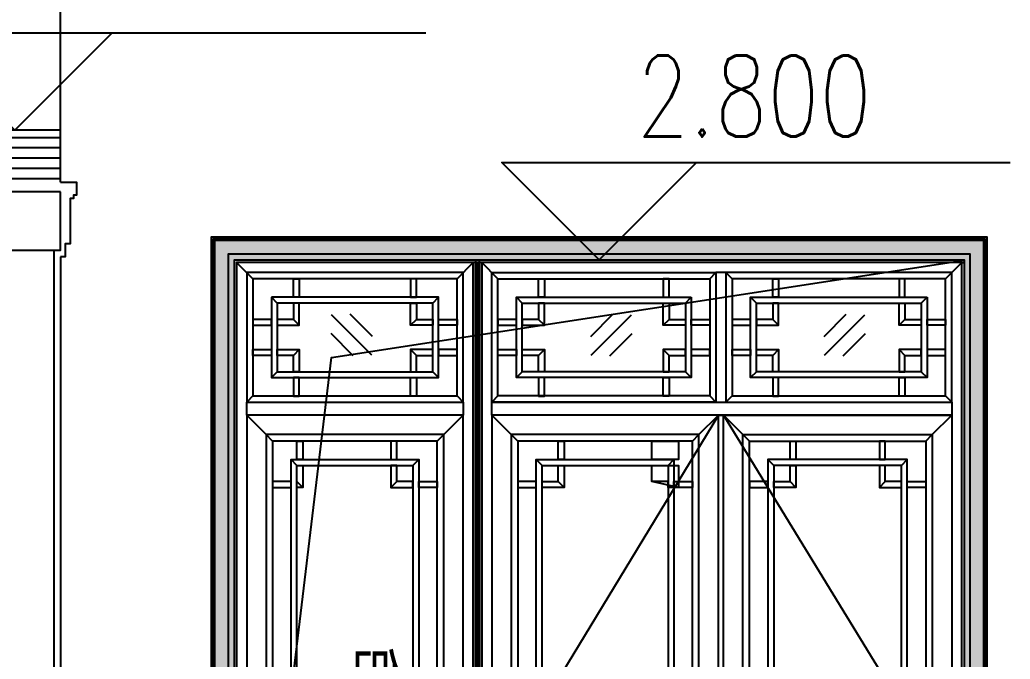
# Model space of a CAD drawing. Extents: x 296441 to 853063, y 459050 to 1117990.
# Drawn here: x 658513 to 661565, y 1055175 to 1057145 of the extents above; entities that cross this region are included whole.
import ezdxf
from ezdxf.enums import TextEntityAlignment as Align
from ezdxf.xclip import XClip

# ---------------------------------------------------------------- set-up
doc = ezdxf.new("R2010")
doc.units = 0
doc.header["$LTSCALE"] = 1000
doc.header["$XCLIPFRAME"] = 0
for name, pattern in [('CENTER-1', [10, 6.25, -1.25, 1.25, -1.25]), ('CENTER2', [28.574999999999996, 19.05, -3.174999999999999, 3.174999999999999, -3.174999999999999]), ('DASH', [0.35, 0.25, -0.1]), ('E4-ELEV-S$0$HIDDEN2', [4.762499999999999, 3.175, -1.5875])]:
    doc.linetypes.add(name, pattern=pattern)
for name, color, linetype in [('1.5铝板', 3, 'Continuous'), ('95', 95, 'Continuous'), ('A_ABOVE', 21, 'DASH'), ('E1-ELEV-S$0$A-ELEV-HEVY', 2, 'Continuous'), ('E1-ELEV-S$0$A-WALL', 1, 'Continuous'), ('E1-ELEV-S$0$A_FINISH', 54, 'Continuous'), ('E1-ELEV-S$0$A_H_251', 251, 'Continuous'), ('E1-ELEV-S$0$G-XREF', 2, 'Continuous'), ('E1-ELEV-S$0$J04$0$A-DETL-FNSH', 6, 'Continuous'), ('E1-ELEV-S$0$J04$0$A-SECT-STRU', 30, 'Continuous'), ('E1-TEXT-S$0$A-ANNO-LEVL', 3, 'Continuous'), ('E1-TEXT-S$0$A-ANNO-LEVL-TEXT', 255, 'Continuous'), ('E4-ELEV-S$0$A-ELEV-HDDN', 161, 'E4-ELEV-S$0$HIDDEN2'), ('E4-ELEV-S$0$A-ELEV-HEVY', 2, 'Continuous'), ('E4-ELEV-S$0$A-ELEV-XTHIN', 5, 'Continuous'), ('E4-ELEV-S$0$A-HOLE', 211, 'Continuous'), ('E4-ELEV-S$0$A-WALL', 1, 'Continuous'), ('E4-ELEV-S$0$A_FINISH', 54, 'Continuous'), ('E4-ELEV-S$0$A_H_251', 251, 'Continuous'), ('E4-ELEV-S$0$G-XREF', 2, 'Continuous'), ('E4-ELEV-S$0$J04$0$A-DETL-FNSH', 6, 'Continuous'), ('E4-ELEV-S$0$J04$0$A-SECT-STRU', 30, 'Continuous'), ('E4-TEXT-S$0$G-XREF', 2, 'Continuous'), ('G-XREF', 2, 'Continuous'), ('ZT0_默认图层-----PM、LM、DY、JD', 7, 'Continuous'), ('ZT1_通用--填充---PM、LM、DY、JD', 8, 'Continuous'), ('主框线', 4, 'Continuous'), ('副框内口线', 6, 'Continuous'), ('花格栅', 6, 'Continuous'), ('铝合金花格条', 5, 'Continuous')]:
    doc.layers.add(name, color=color, linetype=linetype)
doc.styles.add('-宋体', font='', dxfattribs={"width": 0.8})
doc.styles.add('E1-TEXT-S$0$GOA_01_thin_0.75', font='romans.shx', dxfattribs={"width": 0.75, "bigfont": 'hzdx.shx'})
doc.styles.get('-宋体').set_extended_font_data('SimSun')

# ---------------------------------------------------------------- blocks, each defined once
blk = doc.blocks.new('E4-ELEV-S$0$weiqiang')
at = {"layer": 'E4-ELEV-S$0$A_H_251'}
h = blk.add_hatch(dxfattribs=at)
h.set_pattern_fill('ANSI31', color=256, scale=20, angle=135, style=0)
h.set_pattern_definition([(180, (-3443432.024891487, 438864.1476545871), (-1.310557769278644e-14, -31.75), [])])
h.paths.add_polyline_path([(139.9954291395843, 3600.072618551785), (-130.00457085995, 3600), (-130.00457085995, 3439.999999999884), (139.9954291405156, 3440)])
at = {"layer": 'E4-ELEV-S$0$A-WALL'}
blk.add_line((119.9936870211968, 3230), (119.9996652280679, -0.0001583626726642251), dxfattribs=at)
at = {"layer": 'E4-ELEV-S$0$A_FINISH'}
for p, q in [((139.99542914005, 3600), (-130.00457085995, 3600)), ((139.99542914005, 3440), (139.99542914005, 3600))]:
    blk.add_line(p, q, dxfattribs=at)
blk.add_lwpolyline([(139.99542914005, 3439.999999999884), (189.9954163512448, 3439.999999999884), (189.9954163512448, 3399.999999999884), (179.9954163512448, 3399.999999999884), (179.9954163512448, 3389.999999999884), (169.9954163512448, 3389.999999999884), (169.9954163512448, 3249.999999999884), (154.9954163512448, 3249.999999999884), (154.995416351012, 3209.999999999884), (139.9955625524744, 3209.999999999884)], dxfattribs=at)
at = {"layer": 'E4-ELEV-S$0$J04$0$A-DETL-FNSH'}
blk.add_line((139.9955625524744, 3209.999999999884), (139.9951528582023, 0), dxfattribs=at)
at = {"layer": 'E4-ELEV-S$0$J04$0$A-SECT-STRU'}
blk.add_lwpolyline([(139.9954163512448, 3410), (-140.0045836487552, 3410), (-140.0045836487552, 3230), (139.9954163512448, 3230)], close=True, dxfattribs=at)
blk = doc.blocks.new('*U618')
at = {"layer": 'E4-ELEV-S$0$A-ELEV-HEVY'}
blk.add_lwpolyline([(140.0046070087701, -1999.999999999993), (140.004657561003, 109.9999989467282), (155.004634200697, 109.9999989466409), (155.004634200697, 149.9999989467282), (170.0046342009299, 149.9999989467282), (170.0046342009299, 289.9999989467282), (180.0046342009299, 289.9999989467282), (180.0046342009299, 299.9999989467282), (190.0046342009299, 299.9999989467282), (190.0046342009299, 339.9999989467282), (140.0044553520709, 339.9999999999958), (140.0044553520709, 499.9999999999958), (5.055223286376531e-05, 499.9999989468446)], dxfattribs=at)
blk = doc.blocks.new('单层玻璃')
at = {"layer": '95'}
for p, q in [((-1.216571543132886, -0.08520069334190339), (0.08520069322548807, 1.216571543191094)), ((-1.183139254106209, -1.183139254106209), (1.183139254106209, 1.183139254106209)), ((-0.08520069322548807, -1.216571543249302), (1.216571543132886, 0.08520069334190339))]:
    blk.add_line(p, q, dxfattribs=at)
blk = doc.blocks.new('*U1991')
at = {"color": 8}
for p, q in [((-1442.000002275114, -50.00000950317364, 2.318144537438727e-09), (-1491.999999999311, 1.331325620601552e-08, 2.318144537438727e-09)), ((-63.00000947818671, -50.00001481128857, 2.318144537438727e-09), (-13.00000000267801, 1.596458582227343e-21, 2.318144537438727e-09)), ((-784.5000014468678, -49.99994128127582), (-765.4999999998254, -30.99993983423337)), ((-715.4999985527247, -49.99994128127582), (-734.4999999998254, -30.99993983423337)), ((-1441.99998689793, -410.9996924402239, 2.318144537438727e-09), (-1460.999981406794, -429.9996938874992, 2.318144537438727e-09)), ((-784.4999916144297, -410.9996389499865), (-765.4999999996508, -429.9996375027113)), ((-715.5000083851628, -410.9996389499865), (-734.5, -429.9996375027113)), ((-63.00002485537016, -410.9996924535371, 2.318144537438727e-09), (-44.00003034644806, -429.9996939008124, 2.318144537438727e-09)), ((-1401.252193787202, -529.7475165971135, 2.318144537438727e-09), (-1460.999999670961, -469.9996906851465, 2.318144537438727e-09)), ((-817.747786973312, -529.7475100753363), (-757.9999995684484, -469.9996849540621)), ((-682.2522130262805, -529.7475100753363), (-742.0000004311441, -469.9996849540621)), ((-103.7478264480601, -529.7475070788059, 2.318144537438727e-09), (-44.00002056424319, -469.999681166606, 2.318144537438727e-09)), ((-1381.200018703074, -549.7996912879915, 2.318144537438727e-09), (-1401.252193787202, -529.7475165971135, 2.318144537438727e-09)), ((-837.799962057441, -549.7996817694511), (-817.747786973312, -529.7475100753363)), ((-662.2000379421515, -549.7996817694511), (-682.2522130262805, -529.7475100753363)), ((-123.8000015321891, -549.7996817694511, 2.318144537438727e-09), (-103.7478264480601, -529.7475070788059, 2.318144537438727e-09))]:
    blk.add_line(p, q, dxfattribs=at)
at = {"color": 6}
blk.add_line((-765.4999999998254, -30.99993983423337), (-734.4999999998254, -30.99994178046472), dxfattribs=at)
for p, q in [((-757.9999957808759, -469.9996811663732), (-1460.999997660061, -1619.499851761111, 2.318144537655567e-09)), ((-742.0000004311441, -469.9996884781867), (-757.9999995684484, -469.9996811663732)), ((-742.0000042187166, -469.9996811663732), (-44.00002257502683, -1619.499842242571, 2.318144537655567e-09))]:
    blk.add_line(p, q)
for points in [[(-1517.999999998379, -2784.00002700808), (-1491.999999999252, -2784.00002700808), (-1491.999999999311, 1.331325620601552e-08), (-1517.999999998437, 1.331325620601552e-08)], [(12.99999999819511, -2784.000027021393), (-13.00000000093178, -2784.000027021393), (-13.00000000098998, 1.596458582227343e-21), (12.9999999981369, 1.596458582227343e-21)], [(-1460.999999670961, -429.9998052403843), (-1460.999997659712, -469.9997802292509), (-44.00001391355227, -469.9996643816121), (-44.00001391355227, -429.9996893927455)], [(-1460.999997660527, -2769.000012837541), (-757.9999995693215, -2769.000003319234), (-757.9999995684484, -469.9996811663732), (-1460.999997659712, -469.9996906851465)], [(-44.00002257456117, -2769.000003319234), (-742.0000004302128, -2769.000003319234), (-742.0000004311441, -469.9996811663732), (-44.0000225755507, -469.999681166606)]]:
    blk.add_lwpolyline(points, close=True)
at = {"color": 2, "ltscale": 250}
for points in [[(-1381.200036376142, -2293.947904148097), (-837.7999797305092, -2293.947894629557), (-837.799962057441, -549.7996817694511), (-1381.200018703074, -549.7996912879915)], [(-123.7999838590044, -2293.947894629557), (-662.2000202689669, -2293.947894629557), (-662.2000379421515, -549.7996817694511), (-123.8000015321891, -549.7996817694511)]]:
    blk.add_lwpolyline(points, close=True, dxfattribs=at)
at = {"layer": '1.5铝板', "ltscale": 250}
for points in [[(-765.4999780881335, -429.9996375027113), (-1460.999981406794, -429.9996938874992), (-1461.000003318486, -30.99999621878844), (-765.4999999998254, -30.99993983423337)], [(-784.499979131564, -410.9996389499865), (-1441.999982450225, -410.9996924402239), (-1442.000002275114, -49.99999477174599), (-784.4999989563948, -49.99994128127582)], [(-734.5000219115173, -429.9996375027113), (-44.00003034644806, -429.9996939008124), (-44.00000843475618, -30.9999962321017), (-734.4999999998254, -30.99993983423337)], [(-715.5000208680867, -410.9996389499865), (-63.00002930301753, -410.9996924535371), (-63.00000947818671, -49.99999478505924), (-715.5000010432559, -49.99994128127582)]]:
    blk.add_lwpolyline(points, close=True, dxfattribs=at)
at = {"layer": 'A_ABOVE', "color": 3, "linetype": 'CENTER2', "ltscale": 10, "const_width": 16}
for points in [[(-1505.000000000358, 4.007290117444495e-06), (-1504.999999998903, -2784.00002700808)], [(-4.547473508864641e-13, 3.993976861238481e-06), (-1.339230948360637e-09, -2784.000027021393)]]:
    blk.add_lwpolyline(points, dxfattribs=at)
at = {"layer": '主框线'}
blk.add_lwpolyline([(-13.00000000180489, -2784.000027021393), (-1492.000000000126, -2783.99999688678), (-1491.999999999311, 3.013461362570713e-05), (-13.00000000098998, 1.596458582227343e-21)], close=True, dxfattribs=at)
at = {"layer": '副框内口线', "linetype": 'CENTER-1', "ltscale": 40}
blk.add_lwpolyline([(-4.999988907832176, -2792.000027173664), (-1500.000000000126, -2791.99999688678), (-1499.999999999311, 8.000003113220446), (-4.999988907017269, 7.999999847728759)], close=True, dxfattribs=at)
at = {"layer": '花格栅', "color": 6, "ltscale": 250}
for points in [[(-1401.252211460271, -2314.000079232226), (-817.7478046463802, -2314.000069713686), (-817.747786973312, -529.7475066853222), (-1401.252193787202, -529.7475162038626)], [(-103.7478087748755, -2314.000069713686), (-682.2521953530959, -2314.000069713686), (-682.2522130262805, -529.7475066853222), (-103.7478264480601, -529.7475066853222)]]:
    blk.add_lwpolyline(points, close=True, dxfattribs=at)
at = {"layer": '铝合金花格条'}
for points in [[(-1316.99999541342, -50.00000471361447), (-1298.99999541342, -50.00000471268315), (-1298.99999541051, -107.0000047126832), (-1316.99999541051, -107.0000047136145)], [(-909.499992089055, -49.99997265450656), (-927.499992089055, -49.99997265357524), (-927.499992091849, -106.9999726535752), (-909.499992091849, -106.9999726545066)], [(-590.5000079107122, -50.00011007976718), (-572.5000079107122, -50.00011007883586), (-572.5000079078018, -107.0001100788359), (-590.5000079078018, -107.0001100797672)], [(-188.0000163399386, -50.00010601943359), (-206.0000163399386, -50.00010601850227), (-206.0000163427326, -107.0001060185023), (-188.0000163427326, -107.0001060194336)], [(-1384.999995410393, -107.0000047168741), (-1384.999875581017, -354.0826572414534), (-841.499872262415, -354.0826251821127), (-841.499992091849, -106.9999726577662)], [(-658.5000079076854, -107.0001100830268), (-658.4998880783096, -354.0827626073733), (-119.999896513415, -354.0827585470397), (-120.0000163427326, -107.0001060226932)], [(-1366.999995410393, -125.0000047168741), (-1366.999875581017, -336.0826572414534), (-859.499872262415, -336.0826251821127), (-859.499992091849, -124.9999726577662)], [(-640.5000079076854, -125.0001100830268), (-640.4998880783096, -336.0827626073733), (-137.999896513415, -336.0827585470397), (-138.0000163427326, -125.0001060226932)], [(-1441.99999541051, -175.0000047168741), (-1441.99999541051, -193.0000047168741), (-1384.99999541051, -193.0000047168741), (-1384.99999541051, -175.0000047168741)], [(-784.499992091849, -174.9999726577662), (-784.499992091849, -192.9999726577662), (-841.499992091849, -192.9999726577662), (-841.499992091849, -174.9999726577662)], [(-715.5000079078018, -175.0001100830268), (-715.5000079078018, -193.0001100830268), (-658.5000079078018, -193.0001100830268), (-658.5000079078018, -175.0001100830268)], [(-63.00001634273258, -175.0001060226932), (-63.00001634273258, -193.0001060226932), (-120.0000163427326, -193.0001060226932), (-120.0000163427326, -175.0001060226932)], [(-1441.999875581017, -286.0826572423848), (-1441.999875581017, -268.0826572423848), (-1384.999875581017, -268.0826572423848), (-1384.999875581017, -286.0826572423848)], [(-784.499872262415, -286.082625183044), (-784.499872262415, -268.082625183044), (-841.499872262415, -268.082625183044), (-841.499872262415, -286.082625183044)], [(-715.4998880783096, -286.0827626083046), (-715.4998880783096, -268.0827626083046), (-658.4998880783096, -268.0827626083046), (-658.4998880783096, -286.0827626083046)], [(-62.99989651341502, -286.082758547971), (-62.99989651341502, -268.082758547971), (-119.999896513415, -268.082758547971), (-119.999896513415, -286.082758547971)], [(-1316.999875583811, -411.0826572456444), (-1298.999875583811, -411.0826572465757), (-1298.999875581017, -354.0826572465757), (-1316.999875581017, -354.0826572456444)], [(-909.499872259621, -411.0826251863036), (-927.499872259621, -411.082625187235), (-927.499872262415, -354.082625187235), (-909.499872262415, -354.0826251863036)], [(-590.4998880811036, -411.0827626115642), (-572.4998880811036, -411.0827626124956), (-572.4998880783096, -354.0827626124956), (-590.4998880783096, -354.0827626115642)], [(-187.9998965106211, -411.0827585512307), (-205.9998965106211, -411.082758552162), (-205.999896513415, -354.082758552162), (-187.999896513415, -354.0827585512307)], [(-1256.200018699348, -549.7996912879915), (-1238.200018699348, -549.7996912879915), (-1238.200018699348, -606.7996912879915), (-1256.200018699348, -606.7996912879915)], [(-962.7999620607006, -549.7996817694511), (-980.7999620607006, -549.7996817694511), (-980.7999620607006, -606.7996817694511), (-962.7999620607006, -606.7996817694511)], [(-537.2000379388919, -549.7996817694511), (-619.200043812627, -549.7996817694511), (-619.200043812627, -606.7996817694511), (-537.2000379388919, -606.7996817694511)], [(-248.8000015359139, -549.7996817694511), (-266.8000015359139, -549.7996817694511), (-266.8000015359139, -606.7996817694511), (-248.8000015359139, -606.7996817694511)], [(-894.7999797337689, -2236.947894629557), (-1324.200036371485, -2236.947904148097), (-1324.200018698417, -606.7996912879915), (-894.7999620607006, -606.7996817694511)], [(-605.2000202657073, -2236.947894629557), (-180.7999838636611, -2236.947894629557), (-180.8000015368457, -606.7996817694511), (-605.2000379388919, -606.7996817694511)], [(-912.7999797337689, -2218.947894629557), (-1306.200036371485, -2218.947904148097), (-1306.200018698417, -624.7996912879915), (-912.7999620607006, -624.7996817694511)], [(-587.2000202657073, -2218.947894629557), (-198.7999838636611, -2218.947894629557), (-198.8000015368457, -624.7996817694511), (-587.2000379388919, -624.7996817694511)], [(-1381.200018702608, -674.7996912851976), (-1381.200018703539, -692.7996912851976), (-1324.200018703539, -692.7996912879915), (-1324.200018702608, -674.7996912879915)], [(-837.799962057441, -674.7996817666572), (-837.7999620565097, -692.7996817666572), (-894.7999620565097, -692.7996817694511), (-894.799962057441, -674.7996817694511)], [(-662.2000379421515, -674.7996817666572), (-662.2000379430829, -692.7996817666572), (-605.2000379430829, -692.7996817694511), (-605.2000379421515, -674.7996817694511)], [(-123.8000015326547, -674.7996817666572), (-123.8000015317234, -692.7996817666572), (-180.8000015317234, -692.7996817694511), (-180.8000015326547, -674.7996817694511)]]:
    blk.add_lwpolyline(points, close=True, dxfattribs=at)
for points, elevation in [([(-1366.999995410393, -125.0000047168741), (-1384.999995410393, -107.0000047168741)], 3.088924884035726e-05), ([(-859.499992091849, -124.9999726577662), (-841.499992091849, -106.9999726577662)], 3.088693069581983e-05), ([(-640.5000079076854, -125.0001100830268), (-658.5000079076854, -107.0001100830268)], 3.088693069581983e-05), ([(-138.0000163427326, -125.0001060226932), (-120.0000163427326, -107.0001060226932)], 3.088924884035726e-05), ([(-1298.999995410277, -193.0000047168741), (-1316.99999541051, -175.0000047168741), (-1366.99999541051, -175.0000047168741), (-1366.99999541051, -193.0000047168741), (-1298.99999541051, -193.0000047168741), (-1298.999995410626, -125.0000047168741), (-1316.999995410626, -125.0000047168741), (-1316.99999541051, -175.0000047168741)], 3.088924884035726e-05), ([(-927.4999920920818, -192.9999726577662), (-909.499992091849, -174.9999726577662), (-859.499992091849, -174.9999726577662), (-859.499992091849, -192.9999726577662), (-927.499992091849, -192.9999726577662), (-927.499992091849, -124.9999726577662), (-909.499992091849, -124.9999726577662), (-909.499992091849, -174.9999726577662)], 3.088693069581983e-05), ([(-572.5000079075689, -193.0001100830268), (-590.5000079078018, -175.0001100830268), (-640.5000079078018, -175.0001100830268), (-640.5000079078018, -193.0001100830268), (-572.5000079078018, -193.0001100830268), (-572.5000079079182, -125.0001100830268), (-590.5000079079182, -125.0001100830268), (-590.5000079078018, -175.0001100830268)], 3.088693069581983e-05), ([(-206.0000163429654, -193.0001060226932), (-188.0000163427326, -175.0001060226932), (-138.0000163427326, -175.0001060226932), (-138.0000163427326, -193.0001060226932), (-206.0000163427326, -193.0001060226932), (-206.0000163427326, -125.0001060226932), (-188.0000163427326, -125.0001060226932), (-188.0000163427326, -175.0001060226932)], 3.088924884035726e-05), ([(-1298.999875580785, -268.0826572423848), (-1316.999875581017, -286.0826572423848), (-1366.999875581017, -286.0826572423848), (-1366.999875581017, -268.0826572423848), (-1298.999875581017, -268.0826572423848), (-1298.999875581017, -336.0826572423848), (-1316.999875581017, -336.0826572423848), (-1316.999875581017, -286.0826572423848)], 3.050862748710248e-05), ([(-927.4998722626478, -268.082625183044), (-909.499872262415, -286.082625183044), (-859.499872262415, -286.082625183044), (-859.499872262415, -268.082625183044), (-927.499872262415, -268.082625183044), (-927.499872262415, -336.082625183044), (-909.499872262415, -336.082625183044), (-909.499872262415, -286.082625183044)], 3.050630934256504e-05), ([(-572.4998880780768, -268.0827626083046), (-590.4998880783096, -286.0827626083046), (-640.4998880783096, -286.0827626083046), (-640.4998880783096, -268.0827626083046), (-572.4998880783096, -268.0827626083046), (-572.4998880783096, -336.0827626083046), (-590.4998880783096, -336.0827626083046), (-590.4998880783096, -286.0827626083046)], 3.050630934256504e-05), ([(-205.9998965136479, -268.082758547971), (-187.999896513415, -286.082758547971), (-137.999896513415, -286.082758547971), (-137.999896513415, -268.082758547971), (-205.999896513415, -268.082758547971), (-205.999896513415, -336.082758547971), (-187.999896513415, -336.082758547971), (-187.999896513415, -286.082758547971)], 3.050862748710248e-05), ([(-1366.999875581017, -336.0826572414534), (-1384.999875581017, -354.0826572414534)], 3.050862748710248e-05), ([(-859.499872262415, -336.0826251821127), (-841.499872262415, -354.0826251821127)], 3.050630934256504e-05), ([(-640.4998880783096, -336.0827626073733), (-658.4998880783096, -354.0827626073733)], 3.050630934256504e-05), ([(-137.999896513415, -336.0827585470397), (-119.999896513415, -354.0827585470397)], 3.050862748710248e-05), ([(-1306.200018698417, -624.7996912879915), (-1324.200018698417, -606.7996912879915)], 3.050862748710248e-05), ([(-912.7999620607006, -624.7996817694511), (-894.7999620607006, -606.7996817694511)], 3.088461255128239e-05), ([(-587.2000379388919, -624.7996817694511), (-605.2000379388919, -606.7996817694511)], 3.088461255128239e-05), ([(-198.8000015368457, -624.7996817694511), (-180.8000015368457, -606.7996817694511)], 3.050862748710248e-05), ([(-1238.200018699348, -692.7996912879915), (-1256.200018699348, -674.7996912879915), (-1256.200018699348, -624.7996912879915), (-1238.200018699348, -624.7996912879915), (-1238.200018699348, -692.7996912879915), (-1306.200018699348, -692.7996912879915), (-1306.200018699348, -674.7996912879915), (-1256.200018699348, -674.7996912879915)], 3.050862748710248e-05), ([(-980.7999620607006, -692.799681769684), (-962.7999620607006, -674.7996817694511), (-962.7999620607006, -624.7996817694511), (-980.7999620607006, -624.7996817694511), (-980.7999620607006, -692.7996817694511), (-912.7999620607006, -692.7996817694511), (-912.7999620607006, -674.7996817694511), (-962.7999620607006, -674.7996817694511)], 3.088461255128239e-05), ([(-619.200043812627, -692.799681769684), (-537.2000379388919, -674.7996817694511), (-537.2000379388919, -624.7996817694511), (-619.200043812627, -624.7996817694511), (-619.200043812627, -692.7996817694511), (-587.2000379388919, -692.7996817694511), (-587.2000379388919, -674.7996817694511), (-537.2000379388919, -674.7996817694511)], 3.088461255128217e-05), ([(-266.8000015359144, -692.799681769684), (-248.8000015359144, -674.7996817694511), (-248.8000015359144, -624.7996817694511), (-266.8000015359144, -624.7996817694511), (-266.8000015359144, -692.7996817694511), (-198.8000015359144, -692.7996817694511), (-198.8000015359144, -674.7996817694511), (-248.8000015359144, -674.7996817694511)], 3.050862748710248e-05)]:
    blk.add_lwpolyline(points, dxfattribs=dict(at, elevation=elevation))
at = {"xscale": -52.5, "yscale": 52.5, "zscale": 52.5}
for p in [(-1131.427565052873, -222.9758031354286, -3.806213532547842e-07), (-412.5935682264972, -222.9758031354286, -3.80621353255001e-07)]:
    blk.add_blockref('单层玻璃', p, dxfattribs=at)
blk = doc.blocks.new('*U1990')
at = {"color": 8}
for p, q in [((692.5231727939681, -50.0001090229498), (742.52322003874, 3.012129946000641e-05)), ((63.52324014946862, -49.99999930244025, 2.318144537438727e-09), (13.52323113304374, -8.615330671091215e-13, 2.318144537438727e-09)), ((63.52323503703155, -410.9996969709181, 2.318144537438727e-09), (44.52324504537319, -429.9996939008133, 2.318144537438727e-09)), ((692.5232051341445, -410.9998066914277), (711.5232012661872, -429.9998097615326)), ((104.2710489189885, -529.7474932672931, 2.318144537438727e-09), (44.52324303517162, -469.9996673553259, 2.318144537438727e-09)), ((651.7754265067051, -529.7476160933738, 2.318144537221886e-09), (711.5232139115687, -469.9997909720996, 2.318144537221886e-09)), ((124.3232243964849, -549.799668351422, 2.318144537438727e-09), (104.2710493123559, -529.7474936607769, 2.318144537438727e-09)), ((631.7232518160017, -549.7997881807396, 2.318144537221886e-09), (651.7754269001307, -529.7476164868576, 2.318144537221886e-09))]:
    blk.add_line(p, q, dxfattribs=at)
for points in [[(711.5232176991412, -429.9998052536985), (711.5232176991412, -469.9997802425651), (44.52324504554781, -469.9996643816129), (44.52324504554781, -429.9996893927463)], [(44.52324504566423, -2768.999943404458), (711.5232139107538, -2769.000063234009), (711.5232139115687, -469.9997871844107), (44.52324504647913, -469.9996673553259)]]:
    blk.add_lwpolyline(points, close=True)
at = {"color": 2, "ltscale": 250}
blk.add_lwpolyline([(124.3232063300493, -2293.947834715014), (631.7232337495079, -2293.947954544332), (631.7232518160017, -549.7997881807396), (124.3232243964849, -549.799668351422)], close=True, dxfattribs=at)
at = {"layer": '1.5铝板', "ltscale": 250}
for points in [[(44.52322313385594, -429.9996939008133), (711.5232012661872, -429.9998097615326), (711.5232231778791, -31.00011209305467), (44.52324504554781, -30.99999623210256)], [(63.52322417728647, -410.9996969709181), (692.5232023096178, -410.9998066914277), (692.5232221345068, -50.0001090229498), (63.52324400217549, -49.99999930244025)]]:
    blk.add_lwpolyline(points, close=True, dxfattribs=at)
at = {"layer": '主框线'}
blk.add_lwpolyline([(13.52323113397506, -2784.000027021393), (742.5232200396713, -2783.999996900093), (742.52322003874, 3.012129946000641e-05), (13.52323113304374, -8.615330671091215e-13)], close=True, dxfattribs=at)
at = {"layer": '副框内口线', "linetype": 'CENTER-1', "ltscale": 40}
blk.add_lwpolyline([(5.523220039944134, -2792.000027173664), (750.5232200396713, -2791.999996900093), (750.52322003874, 8.00000309990628), (5.523220039012811, 7.999999847727898)], close=True, dxfattribs=at)
at = {"layer": '花格栅', "color": 6, "ltscale": 250}
blk.add_lwpolyline([(104.2710312459203, -2314.000009799143), (651.7754088336369, -2314.000129628461), (651.7754269001307, -529.7476130966106), (104.2710493123559, -529.7474932672931)], close=True, dxfattribs=at)
at = {"layer": '铝合金花格条'}
for points in [[(188.523237134661, -50.00015557813544), (206.523237134661, -50.00015557720412), (206.5232371375714, -107.0001555772041), (188.5232371375714, -107.0001555781354)], [(567.5232152726967, -50.00015022722164), (549.5232152726967, -50.00015022629032), (549.5232152699027, -107.0001502262903), (567.5232152699027, -107.0001502272216)], [(120.5232371376878, -107.0001555813951), (120.5233569670636, -354.0828081057415), (635.5233350992785, -354.0828027548278), (635.5232152699027, -107.0001502304813)], [(138.5232371376878, -125.0001555813951), (138.5233569670636, -336.0828081057415), (617.5233350992785, -336.0828027548278), (617.5232152699027, -125.0001502304813)], [(63.52323713757141, -175.0001555813951), (63.52323713757141, -193.0001555813951), (120.5232371375714, -193.0001555813951), (120.5232371375714, -175.0001555813951)], [(692.5232152699027, -175.0001502304813), (692.5232152699027, -193.0001502304813), (635.5232152699027, -193.0001502304813), (635.5232152699027, -175.0001502304813)], [(63.52335696706359, -286.0828081066729), (63.52335696706359, -268.0828081066729), (120.5233569670636, -268.0828081066729), (120.5233569670636, -286.0828081066729)], [(692.5233350992785, -286.0828027557591), (692.5233350992785, -268.0828027557591), (635.5233350992785, -268.0828027557591), (635.5233350992785, -286.0828027557591)], [(188.5233569642696, -411.0828081099325), (206.5233569642696, -411.0828081108638), (206.5233569670636, -354.0828081108638), (188.5233569670636, -354.0828081099325)], [(567.5233351020725, -411.0828027590187), (549.5233351020725, -411.08280275995), (549.5233350992785, -354.08280275995), (567.5233350992785, -354.0828027590187)], [(199.323224404925, -549.799668351422), (217.323224404925, -549.799668351422), (217.323224404925, -606.799668351422), (199.323224404925, -606.799668351422)], [(506.7232518127421, -549.7997881807396), (488.7232518127421, -549.7997881807396), (488.7232518127421, -606.7997881807396), (506.7232518127421, -606.7997881807396)], [(574.7232337462483, -2236.947954544332), (181.3232063347059, -2236.947834715014), (181.3232244011415, -606.799668351422), (574.7232518127421, -606.7997881807396)], [(556.7232337462483, -2218.947954544332), (199.3232063347059, -2218.947834715014), (199.3232244011415, -624.799668351422), (556.7232518127421, -624.7997881807396)], [(124.3232243969505, -674.7996683486281), (124.3232243960192, -692.7996683486281), (181.3232243960192, -692.799668351422), (181.3232243969505, -674.799668351422)], [(631.7232518160017, -674.7997881779456), (631.723251816933, -692.7997881779456), (574.723251816933, -692.7997881807396), (574.7232518160017, -674.7997881807396)]]:
    blk.add_lwpolyline(points, close=True, dxfattribs=at)
for points, elevation in [([(138.5232371376878, -125.0001555813951), (120.5232371376878, -107.0001555813951)], 3.088924884035726e-05), ([(617.5232152699027, -125.0001502304813), (635.5232152699027, -107.0001502304813)], 3.088693069581961e-05), ([(206.5232371378042, -193.0001555813951), (188.5232371375714, -175.0001555813951), (138.5232371375714, -175.0001555813951), (138.5232371375714, -193.0001555813951), (206.5232371375714, -193.0001555813951), (206.523237137455, -125.0001555813951), (188.523237137455, -125.0001555813951), (188.5232371375714, -175.0001555813951)], 3.088924884035726e-05), ([(549.5232152696699, -193.0001502304813), (567.5232152699027, -175.0001502304813), (617.5232152699027, -175.0001502304813), (617.5232152699027, -193.0001502304813), (549.5232152699027, -193.0001502304813), (549.5232152699027, -125.0001502304813), (567.5232152699027, -125.0001502304813), (567.5232152699027, -175.0001502304813)], 3.088693069581961e-05), ([(206.5233569672964, -268.0828081066729), (188.5233569670636, -286.0828081066729), (138.5233569670636, -286.0828081066729), (138.5233569670636, -268.0828081066729), (206.5233569670636, -268.0828081066729), (206.5233569670636, -336.0828081066729), (188.5233569670636, -336.0828081066729), (188.5233569670636, -286.0828081066729)], 3.050862748710248e-05), ([(549.5233350990457, -268.0828027557591), (567.5233350992785, -286.0828027557591), (617.5233350992785, -286.0828027557591), (617.5233350992785, -268.0828027557591), (549.5233350992785, -268.0828027557591), (549.5233350992785, -336.0828027557591), (567.5233350992785, -336.0828027557591), (567.5233350992785, -286.0828027557591)], 3.050630934256482e-05), ([(138.5233569670636, -336.0828081057415), (120.5233569670636, -354.0828081057415)], 3.050862748710248e-05), ([(617.5233350992785, -336.0828027548278), (635.5233350992785, -354.0828027548278)], 3.050630934256482e-05), ([(199.3232244011415, -624.799668351422), (181.3232244011415, -606.799668351422)], 3.050862748710248e-05), ([(556.7232518127421, -624.7997881807396), (574.7232518127421, -606.7997881807396)], 3.088693069581961e-05), ([(217.323224404925, -692.7996683516549), (199.323224404925, -674.799668351422), (199.323224404925, -624.799668351422), (217.323224404925, -624.799668351422), (217.323224404925, -692.799668351422), (199.3232244002102, -692.799668351422), (199.3232244002102, -674.799668351422), (199.323224404925, -674.799668351422)], 3.050630934256482e-05), ([(488.7232518127421, -692.7997881812053), (506.7232518127421, -674.7997881807396), (506.7232518127421, -624.7997881807396), (488.7232518127421, -624.7997881807396), (488.7232518127421, -692.7997881807396), (556.7232518127421, -692.7997881807396), (556.7232518127421, -674.7997881807396), (506.7232518127421, -674.7997881807396)], 3.088693069581961e-05)]:
    blk.add_lwpolyline(points, dxfattribs=dict(at, elevation=elevation))
at = {"xscale": -52.5, "yscale": 52.5, "zscale": 52.5}
blk.add_blockref('单层玻璃', (368.1610783700016, -222.9758031354295, -3.80621353255001e-07), dxfattribs=at)
blk = doc.blocks.new('20200326162252')
at = {"color": 2, "style": '-宋体', "width": 0.8}
for s, p in [('假', (1.755913434899412, 58.33291486999951, 0.004580140144262862)), ('扇', (14.42258010152727, -238.2896425656509, 0.004580520765616117))]:
    blk.add_text(s, height=150, dxfattribs=at).set_placement(p, align=Align.CENTER)
blk = doc.blocks.new('20200326164845')
at = {"layer": 'ZT0_默认图层-----PM、LM、DY、JD', "ltscale": 1000}
ref = blk.add_blockref('*U1991', (-749.9999999996417, -7.99999658561137), dxfattribs=at)
XClip(ref).set_block_clipping_path([(-1499.9999999993106, -2792.000005609727), (139.05751291284196, 8.000003099909009)])
at = {"layer": 'ZT0_默认图层-----PM、LM、DY、JD', "ltscale": 1000, "xscale": -1}
blk.add_blockref('*U1990', (5.523220039012813, -7.999999847728759), dxfattribs=at)
at = {"layer": 'ZT0_默认图层-----PM、LM、DY、JD', "ltscale": 1000}
blk.add_blockref('20200326162252', (-443.6937441818991, -1427.153615516874), dxfattribs=at)
blk = doc.blocks.new('E4-ELEV-S')
at = {"layer": 'ZT1_通用--填充---PM、LM、DY、JD', "ltscale": 1000}
h = blk.add_hatch(dxfattribs=at)
h.set_pattern_fill('混凝土', color=256, scale=10)
h.set_pattern_definition([(49.99999999999999, (48895.35017838911, 450.000003278954), (71.72601826007535, -6.275213498259511), [7.5, -82.5]), (355, (48895.35017838911, 450.000003278954), (-13.8751333613, 75.21921337000119), [6, -66]), (100.4514, (48901.32734638907, 449.4770692789461), (57.85093817140216, 68.94395420609536), [6.374019000000001, -70.1142112]), (46.18420000000002, (48895.35017838911, 470.000003278954), (106.7241048625644, -16.55190143290181), [11.24999999999997, -123.7499999999998]), (96.6356, (48904.24385288917, 468.6206725791562), (93.46627055487033, 97.41178709004417), [9.561028799999999, -105.1713]), (351.1842, (48895.35017838911, 470.000003278954), (93.46619451336272, 97.41186009253246), [9, -99]), (21, (48905.35017838911, 465.000003278954), (59.69070521184616, -40.26188906653388), [7.5, -82.5]), (326.0000000000001, (48905.35017838911, 465.000003278954), (24.33153319215817, 72.5150045046853), [6, -66]), (71.4514, (48910.32440168911, 461.6448426789138), (84.02226285814899, 32.25304967099524), [6.374019000000001, -70.1142112]), (37.50000000000001, (48895.35017838911, 450.000003278954), (1.215985531729067, 33.28938538313115), [0, -65.19999999999999, 0, -67, 0, -66.25]), (7.499999999999999, (48895.35017838911, 450.000003278954), (26.30695374421486, 39.44117118823603), [0, -38.2, 0, -63.7, 0, -25.25]), (327.5, (48873.05017838906, 450.000003278954), (53.3822436172409, -2.255487173437976), [0, -25, 0, -78, 0, -103.5]), (317.5, (48863.05017838906, 450.000003278954), (58.31861693423862, 10.01049823323177), [0, -32.5, 0, -51.8, 0, -73.5])])
h.paths.add_polyline_path([(2924.999999989872, 449.9999999988358), (2994.999999986612, 449.9999999988358), (2994.999999986612, 2870.000002890592), (604.9999999885913, 2870.00000289036), (604.9999999885913, 449.999999998603), (674.9999999885913, 449.999999998603), (674.9999999885913, 2800.000002886401), (2924.999999986612, 2800.000002886634)])
at = {"layer": 'E4-ELEV-S$0$A-ELEV-HDDN'}
blk.add_lwpolyline([(2984.999999988358, 449.9999999988358), (2984.999999988358, 2860.000002890825), (614.9999999883585, 2860.00000289036), (614.9999999883585, 449.9999999988358)], dxfattribs=at)
at = {"layer": 'E4-ELEV-S$0$A-ELEV-HEVY'}
for points in [[(2994.999999988708, 449.9999999988358), (2994.999999988358, 2870.000002890825), (604.9999999885913, 2870.00000289036), (604.9999999877764, 449.9999999988358)], [(2924.999999988708, 449.9999999988358), (2924.999999988358, 2800.000002890825), (674.9999999883585, 2800.00000289036), (674.9999999875436, 449.9999999988358)]]:
    blk.add_lwpolyline(points, dxfattribs=at)
at = {"layer": 'E4-ELEV-S$0$A-ELEV-XTHIN'}
for points in [[(2988.999999988708, 449.9999999988358), (2988.999999988358, 2864.000002890592), (610.9999999885913, 2864.000002890127), (610.9999999877764, 449.9999999988358)], [(2942.999999988708, 449.9999999988358), (2942.999999988358, 2818.000002890592), (656.9999999885913, 2818.000002890127), (656.9999999877764, 449.9999999988358)]]:
    blk.add_lwpolyline(points, dxfattribs=at)
at = {"layer": 'E4-ELEV-S$0$A-HOLE'}
blk.add_lwpolyline([(674.9999999874271, 1.898035407066345e-06), (974.9999999874271, 2500.000003406545), (2924.999999988824, 2800.000001025153)], dxfattribs=at)
at = {"ltscale": 500, "xscale": -1}
blk.add_blockref('20200326164845', (674.9999999885913, 2800.000001025153), dxfattribs=at)
at = {"layer": 'E4-ELEV-S$0$A-ELEV-HEVY'}
blk.add_blockref('*U618', (-1.117587089538574e-08, 5200), dxfattribs=at)
at = {"layer": 'E4-ELEV-S$0$G-XREF'}
blk.add_blockref('E4-ELEV-S$0$weiqiang', (-1.117587089538574e-08, -400), dxfattribs=at)
blk.add_blockref('E4-ELEV-S$0$weiqiang', (-1.117587089538574e-08, -400), dxfattribs=at)
blk = doc.blocks.new('E1-ELEV-S$0$weiqiang')
at = {"layer": 'E1-ELEV-S$0$A_H_251'}
h = blk.add_hatch(dxfattribs=at)
h.set_pattern_fill('ANSI31', color=256, scale=20, angle=135, style=0)
h.set_pattern_definition([(180, (-3443432.024891487, 438864.1476545869), (-1.310557769278644e-14, -31.75), [])])
h.paths.add_polyline_path([(139.9954291395843, 3600.072618551785), (-130.00457085995, 3600), (-130.00457085995, 3439.999999999884), (139.9954291405156, 3440)])
at = {"layer": 'E1-ELEV-S$0$A-WALL'}
blk.add_line((119.9936870211968, 3230), (119.9996652280679, -0.0001583626726642251), dxfattribs=at)
at = {"layer": 'E1-ELEV-S$0$A_FINISH'}
for p, q in [((139.99542914005, 3600), (-130.00457085995, 3600)), ((139.99542914005, 3440), (139.99542914005, 3600))]:
    blk.add_line(p, q, dxfattribs=at)
blk.add_lwpolyline([(139.99542914005, 3439.999999999884), (189.9954163512448, 3439.999999999884), (189.9954163512448, 3399.999999999884), (179.9954163512448, 3399.999999999884), (179.9954163512448, 3389.999999999884), (169.9954163512448, 3389.999999999884), (169.9954163512448, 3249.999999999884), (154.9954163512448, 3249.999999999884), (154.995416351012, 3209.999999999884), (139.9955625524744, 3209.999999999884)], dxfattribs=at)
at = {"layer": 'E1-ELEV-S$0$J04$0$A-DETL-FNSH'}
blk.add_line((139.9955625524744, 3209.999999999884), (139.9951528582023, 2.328306436538696e-10), dxfattribs=at)
at = {"layer": 'E1-ELEV-S$0$J04$0$A-SECT-STRU'}
blk.add_lwpolyline([(139.9954163512448, 3410), (-140.0045836487552, 3410), (-140.0045836487552, 3230), (139.9954163512448, 3230)], close=True, dxfattribs=at)
blk = doc.blocks.new('*U1403')
at = {"layer": 'E1-ELEV-S$0$A-ELEV-HEVY'}
blk.add_lwpolyline([(140.0046070087701, -1999.999999999993), (140.004657561003, 109.9999989467309), (155.004634200697, 109.9999989466436), (155.004634200697, 149.9999989467309), (170.0046342009299, 149.9999989467309), (170.0046342009299, 289.9999989467309), (180.0046342009299, 289.9999989467309), (180.0046342009299, 299.9999989467309), (190.0046342009299, 299.9999989467309), (190.0046342009299, 339.9999989467309), (140.0044553520709, 339.9999999999985), (140.0044553520709, 499.9999999999985), (5.055223286376531e-05, 499.9999989468473)], dxfattribs=at)
blk = doc.blocks.new('E1-ELEV-S')
at = {"layer": 'E1-ELEV-S$0$A-ELEV-HEVY'}
blk.add_blockref('*U1403', (9599.999999994412, 5199.999999993481), dxfattribs=at)
at = {"layer": 'E1-ELEV-S$0$G-XREF'}
blk.add_blockref('E1-ELEV-S$0$weiqiang', (9599.999999994412, -400.0000000065193), dxfattribs=at)
blk = doc.blocks.new('E1-TEXT-S')
at = {"layer": 'E1-TEXT-S$0$A-ANNO-LEVL'}
for points in [[(300.0000006160699, 3500.004977979581), (6.16069883108139e-07, 3200.004977979348), (-299.9999993839301, 3500.004977979581), (1266.129713219125, 3500.004977979581)], [(2100.000000615604, 3100.004980870173), (1800.000000615604, 2800.00498086994), (1500.000000615604, 3100.004980870173), (3066.129713218659, 3100.004980870173)]]:
    blk.add_lwpolyline(points, dxfattribs=at)
at = {"layer": 'E1-TEXT-S$0$A-ANNO-LEVL-TEXT', "style": 'E1-TEXT-S$0$GOA_01_thin_0.75', "width": 0.75}
blk.add_text('2.800', height=250, dxfattribs=at).set_placement((1915.999999998137, 3180.134203817928))

msp = doc.modelspace()

# ---------------------------------------------------------------- block references
at = {"layer": 'E4-TEXT-S$0$G-XREF'}
ref = msp.add_blockref('E1-TEXT-S', (658498.4799874787, 1053604.769549305, 5.417605915504321), dxfattribs=at)
XClip(ref).set_block_clipping_path([(4490.5556892311, 7062.939740185284), (7840.335794627084, 7062.939740185284), (8190.167725071326, -2499.999999999993), (-2999.999999999971, -2500), (-2999.999999999971, 7062.939740185284), (2669.999997897889, 7062.939740185284), (3165.899124414427, 7062.939740185284), (3165.899124414427, 4619.289226609435), (4717.085017052625, 4619.289226609435), (4717.085017052625, 5079.829505288049), (4914.012165209104, 5079.829505288049), (4914.012165209104, 6160.710962699377), (4490.5556892311, 6160.710962699377)])
at = {"layer": 'G-XREF'}
for name, p in [('E4-ELEV-S', (658498.479987122, 1053604.769549305, 5.417605957593833)), ('E1-ELEV-S', (648898.4799874843, 1053604.769549311, 5.417605915504321))]:
    msp.add_blockref(name, p, dxfattribs=at)

doc.saveas('drawing.dxf')
